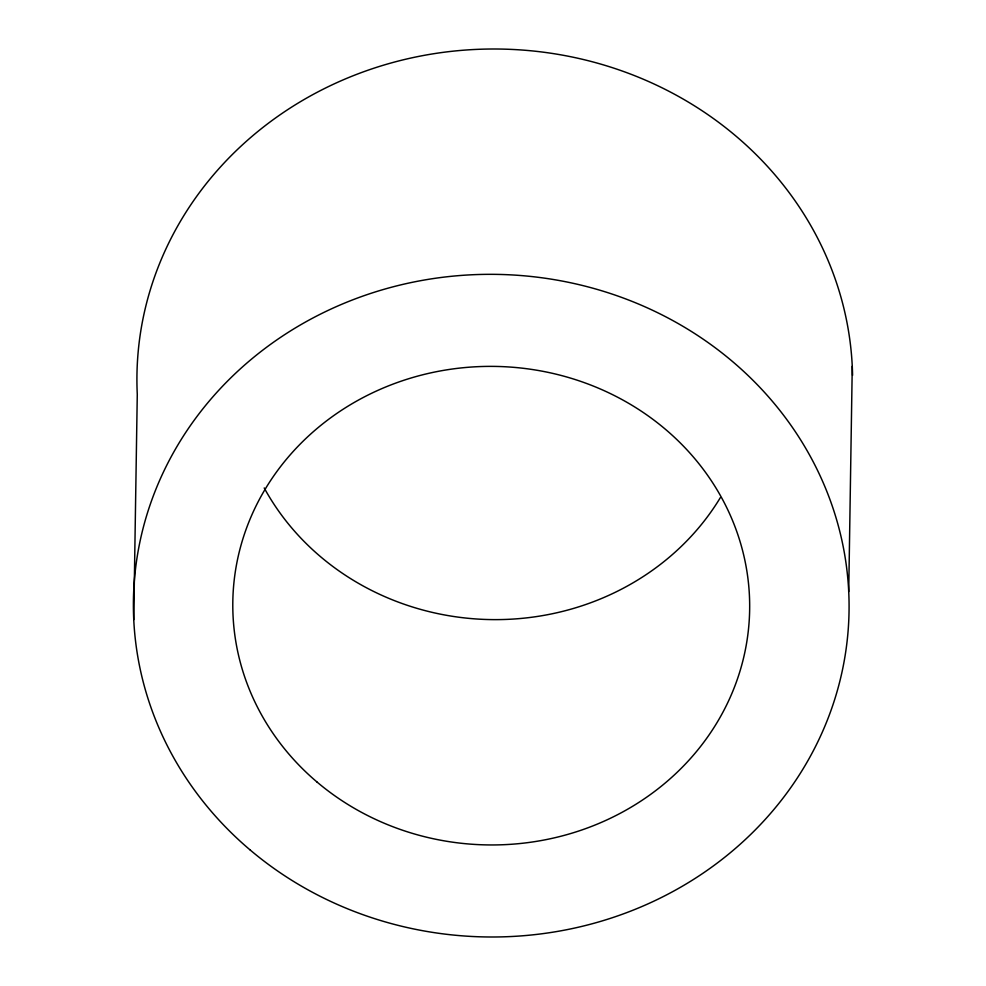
<?xml version="1.0" encoding="UTF-8"?>
<svg xmlns="http://www.w3.org/2000/svg" width="986" height="986" viewBox="0 0 986 986"><rect width="100%" height="100%" fill="white"/><g stroke="black" fill="none" stroke-linecap="round" stroke-linejoin="round"><path stroke-width="1.48" d="M133.739 619.701L137.276 394.375A357.856 331.333 0.9 0 1 483.633 49.14A357.856 331.333 0.9 0 1 852.57 375.358M848.724 591.625L852.261 366.299M720.359 497.61A258.455 239.29 0.9 0 1 489.487 619.565A258.455 239.29 0.9 0 1 264.211 487.947M316.851 781.886A258.455 239.29 0.9 0 0 743.617 657.748A258.455 239.29 0.9 0 0 413.233 377.355A258.455 239.29 0.9 0 0 316.851 781.886M249.778 849.661A357.856 331.333 0.9 0 0 840.688 677.789A357.856 331.333 0.9 0 0 383.221 289.539A357.856 331.333 0.9 0 0 249.778 849.661"/></g></svg>
